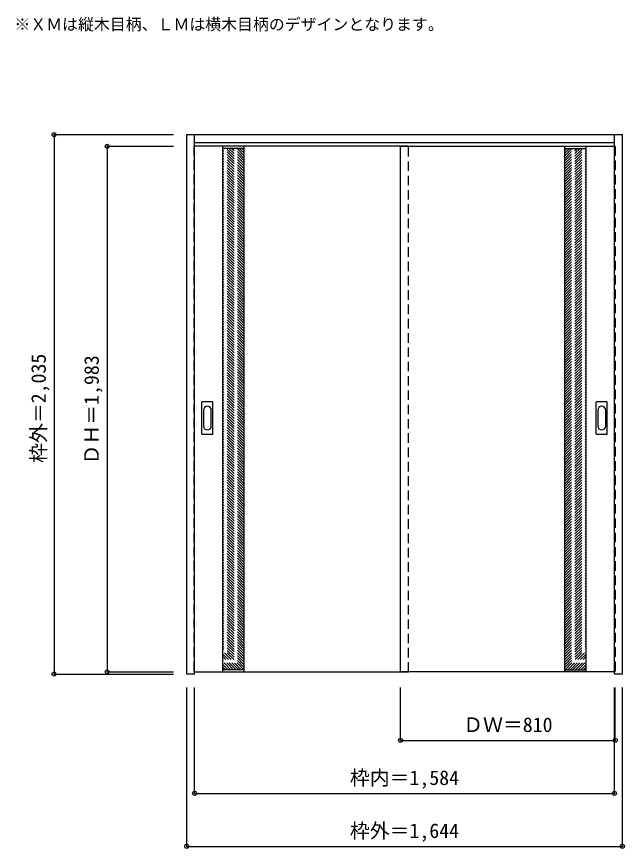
# Model space of a CAD drawing. Units: millimetres, scale not verified. Extents: x -1493 to 801, y -1572 to 1566.
import ezdxf
from ezdxf.enums import TextEntityAlignment as Align

# ---------------------------------------------------------------- set-up
doc = ezdxf.new("R2010")
doc.units = ezdxf.units.MM
doc.header["$LTSCALE"] = 30
doc.header["$PDMODE"] = 32
doc.header["$PDSIZE"] = 15
doc.linetypes.add('DASHED1', pattern=[1.8, 1.2, -0.6])
for name, color, linetype in [('0-0', 4, 'DASHED1'), ('0-1_寸法', 7, 'Continuous'), ('0-2_文字', 7, 'Continuous')]:
    doc.layers.add(name, color=color, linetype=linetype)
doc.styles.add('ＭＳ ゴシック', font='')
doc.styles.get('ＭＳ ゴシック').set_extended_font_data('MS Gothic')

msp = doc.modelspace()

# ---------------------------------------------------------------- linework, layer by layer
at = {"layer": '0-0', "color": 3, "linetype": 'Continuous'}
for p, q in [((-850.98, -914.68), (-850.98, 1120.82)), ((-850.98, 1120.82), (793.02, 1120.82)), ((-820.98, -914.68), (-820.98, 1120.82)), ((763.02, -905.65), (763.02, 1120.82)), ((793.02, -914.68), (793.02, 1120.82)), ((-820.98, 1090.82), (763.02, 1090.82)), ((-13.98, 1076.82), (-820.98, 1076.82)), ((-713.98, -906.18), (-713.98, 1076.82)), ((-633.98, -906.18), (-633.98, 1076.82)), ((-43.98, -906.18), (-43.98, 1076.82)), ((-43.98, 1076.82), (763.02, 1076.82)), ((576.02, -906.18), (576.02, 1076.82)), ((656.02, -906.18), (656.02, 1076.82)), ((-793.98, -8.18), (-793.98, 110.82)), ((-753.48, 112.32), (-792.48, 112.32)), ((-751.98, -8.18), (-751.98, 110.82)), ((694.02, -8.18), (694.02, 110.82)), ((734.52, 112.32), (695.52, 112.32)), ((736.02, -8.18), (736.02, 110.82)), ((-792.48, -9.68), (-753.48, -9.68)), ((695.52, -9.68), (734.52, -9.68)), ((-820.98, -906.18), (-13.98, -906.18)), ((763.02, -906.18), (-43.98, -906.18)), ((763.02, -905.98), (763.02, -905.65)), ((-820.98, -914.68), (-850.98, -914.68))]:
    msp.add_line(p, q, dxfattribs=at)
at = {"layer": '0-0'}
for p, q in [((-823.98, 1076.82), (-823.98, -906.18)), ((-820.98, 1076.82), (-823.98, 1076.82)), ((-633.98, 991.71), (-711.09, 1068.82)), ((-633.98, 1001.61), (-701.19, 1068.82)), ((-633.98, 1011.51), (-691.29, 1068.82)), ((-633.98, 1021.41), (-681.39, 1068.82)), ((-633.98, 1031.31), (-671.49, 1068.82)), ((-633.98, 1041.21), (-661.59, 1068.82)), ((-633.98, 1051.1), (-651.69, 1068.82)), ((-633.98, 1061), (-641.79, 1068.82)), ((-13.98, -906.18), (-13.98, 1076.82)), ((576.02, 991.71), (653.12, 1068.82)), ((576.02, 1001.61), (643.22, 1068.82)), ((576.02, 1011.51), (633.33, 1068.82)), ((576.02, 1021.41), (623.43, 1068.82)), ((576.02, 1031.31), (613.53, 1068.82)), ((576.02, 1041.21), (603.63, 1068.82)), ((576.02, 1051.1), (593.73, 1068.82)), ((576.02, 1061), (583.83, 1068.82)), ((763.02, 1076.82), (766.02, 1076.82)), ((-633.98, 981.81), (-713.98, 1061.81)), ((-633.98, 971.91), (-713.98, 1051.91)), ((-633.98, 962.01), (-713.98, 1042.01)), ((576.02, 981.81), (656.02, 1061.81)), ((576.02, 971.91), (656.02, 1051.91)), ((576.02, 962.01), (656.02, 1042.01)), ((-633.98, 952.11), (-713.98, 1032.11)), ((-633.98, 942.21), (-713.98, 1022.21)), ((-633.98, 932.31), (-713.98, 1012.31)), ((576.02, 952.11), (656.02, 1032.11)), ((576.02, 942.21), (656.02, 1022.21)), ((576.02, 932.31), (656.02, 1012.31)), ((-633.98, 922.41), (-713.98, 1002.41)), ((-633.98, 912.51), (-713.98, 992.51)), ((-633.98, 902.61), (-713.98, 982.61)), ((576.02, 922.41), (656.02, 1002.41)), ((576.02, 912.51), (656.02, 992.51)), ((576.02, 902.61), (656.02, 982.61)), ((-633.98, 892.71), (-713.98, 972.71)), ((-633.98, 882.81), (-713.98, 962.81)), ((-633.98, 872.91), (-713.98, 952.91)), ((-633.98, 863.01), (-713.98, 943.01)), ((576.02, 892.71), (656.02, 972.71)), ((576.02, 882.81), (656.02, 962.81)), ((576.02, 872.91), (656.02, 952.91)), ((576.02, 863.01), (656.02, 943.01)), ((-633.98, 853.11), (-713.98, 933.11)), ((-633.98, 843.22), (-713.98, 923.22)), ((-633.98, 833.32), (-713.98, 913.32)), ((576.02, 853.11), (656.02, 933.11)), ((576.02, 843.22), (656.02, 923.22)), ((576.02, 833.32), (656.02, 913.32)), ((-633.98, 823.42), (-713.98, 903.42)), ((-633.98, 813.52), (-713.98, 893.52)), ((-633.98, 803.62), (-713.98, 883.62)), ((576.02, 823.42), (656.02, 903.42)), ((576.02, 813.52), (656.02, 893.52)), ((576.02, 803.62), (656.02, 883.62)), ((-633.98, 793.72), (-713.98, 873.72)), ((-633.98, 783.82), (-713.98, 863.82)), ((-633.98, 773.92), (-713.98, 853.92)), ((576.02, 793.72), (656.02, 873.72)), ((576.02, 783.82), (656.02, 863.82)), ((576.02, 773.92), (656.02, 853.92)), ((-633.98, 764.02), (-713.98, 844.02)), ((-633.98, 754.12), (-713.98, 834.12)), ((-633.98, 744.22), (-713.98, 824.22)), ((576.02, 764.02), (656.02, 844.02)), ((576.02, 754.12), (656.02, 834.12)), ((576.02, 744.22), (656.02, 824.22)), ((-633.98, 734.32), (-713.98, 814.32)), ((-633.98, 724.42), (-713.98, 804.42)), ((-633.98, 714.52), (-713.98, 794.52)), ((-633.98, 704.62), (-713.98, 784.62)), ((576.02, 734.32), (656.02, 814.32)), ((576.02, 724.42), (656.02, 804.42)), ((576.02, 714.52), (656.02, 794.52)), ((576.02, 704.62), (656.02, 784.62)), ((-633.98, 694.72), (-713.98, 774.72)), ((-633.98, 684.82), (-713.98, 764.82)), ((-633.98, 674.92), (-713.98, 754.92)), ((576.02, 694.72), (656.02, 774.72)), ((576.02, 684.82), (656.02, 764.82)), ((576.02, 674.92), (656.02, 754.92)), ((-633.98, 665.02), (-713.98, 745.02)), ((-633.98, 655.12), (-713.98, 735.12)), ((-633.98, 645.23), (-713.98, 725.23)), ((576.02, 665.02), (656.02, 745.02)), ((576.02, 655.12), (656.02, 735.12)), ((576.02, 645.23), (656.02, 725.23)), ((-633.98, 635.33), (-713.98, 715.33)), ((-633.98, 625.43), (-713.98, 705.43)), ((-633.98, 615.53), (-713.98, 695.53)), ((576.02, 635.33), (656.02, 715.33)), ((576.02, 625.43), (656.02, 705.43)), ((576.02, 615.53), (656.02, 695.53)), ((-633.98, 605.63), (-713.98, 685.63)), ((-633.98, 595.73), (-713.98, 675.73)), ((-633.98, 585.83), (-713.98, 665.83)), ((576.02, 605.63), (656.02, 685.63)), ((576.02, 595.73), (656.02, 675.73)), ((576.02, 585.83), (656.02, 665.83)), ((-633.98, 575.93), (-713.98, 655.93)), ((-633.98, 566.03), (-713.98, 646.03)), ((-633.98, 556.13), (-713.98, 636.13)), ((576.02, 575.93), (656.02, 655.93)), ((576.02, 566.03), (656.02, 646.03)), ((576.02, 556.13), (656.02, 636.13)), ((-633.98, 546.23), (-713.98, 626.23)), ((-633.98, 536.33), (-713.98, 616.33)), ((-633.98, 526.43), (-713.98, 606.43)), ((-633.98, 516.53), (-713.98, 596.53)), ((576.02, 546.23), (656.02, 626.23)), ((576.02, 536.33), (656.02, 616.33)), ((576.02, 526.43), (656.02, 606.43)), ((576.02, 516.53), (656.02, 596.53)), ((-633.98, 506.63), (-713.98, 586.63)), ((-633.98, 496.73), (-713.98, 576.73)), ((-633.98, 486.83), (-713.98, 566.83)), ((576.02, 506.63), (656.02, 586.63)), ((576.02, 496.73), (656.02, 576.73)), ((576.02, 486.83), (656.02, 566.83)), ((-633.98, 476.93), (-713.98, 556.93)), ((-633.98, 467.03), (-713.98, 547.03)), ((-633.98, 457.13), (-713.98, 537.13)), ((576.02, 476.93), (656.02, 556.93)), ((576.02, 467.03), (656.02, 547.03)), ((576.02, 457.13), (656.02, 537.13)), ((-633.98, 447.24), (-713.98, 527.24)), ((-633.98, 437.34), (-713.98, 517.34)), ((-633.98, 427.44), (-713.98, 507.44)), ((576.02, 447.24), (656.02, 527.24)), ((576.02, 437.34), (656.02, 517.34)), ((576.02, 427.44), (656.02, 507.44)), ((-633.98, 417.54), (-713.98, 497.54)), ((-633.98, 407.64), (-713.98, 487.64)), ((-633.98, 397.74), (-713.98, 477.74)), ((576.02, 417.54), (656.02, 497.54)), ((576.02, 407.64), (656.02, 487.64)), ((576.02, 397.74), (656.02, 477.74)), ((-633.98, 387.84), (-713.98, 467.84)), ((-633.98, 377.94), (-713.98, 457.94)), ((-633.98, 368.04), (-713.98, 448.04)), ((576.02, 387.84), (656.02, 467.84)), ((576.02, 377.94), (656.02, 457.94)), ((576.02, 368.04), (656.02, 448.04)), ((-633.98, 358.14), (-713.98, 438.14)), ((-633.98, 348.24), (-713.98, 428.24)), ((-633.98, 338.34), (-713.98, 418.34)), ((-633.98, 328.44), (-713.98, 408.44)), ((576.02, 358.14), (656.02, 438.14)), ((576.02, 348.24), (656.02, 428.24)), ((576.02, 338.34), (656.02, 418.34)), ((576.02, 328.44), (656.02, 408.44)), ((-633.98, 318.54), (-713.98, 398.54)), ((-633.98, 308.64), (-713.98, 388.64)), ((-633.98, 298.74), (-713.98, 378.74)), ((576.02, 318.54), (656.02, 398.54)), ((576.02, 308.64), (656.02, 388.64)), ((576.02, 298.74), (656.02, 378.74)), ((-633.98, 288.84), (-713.98, 368.84)), ((-633.98, 278.94), (-713.98, 358.94)), ((-633.98, 269.04), (-713.98, 349.04)), ((576.02, 288.84), (656.02, 368.84)), ((576.02, 278.94), (656.02, 358.94)), ((576.02, 269.04), (656.02, 349.04)), ((-633.98, 259.15), (-713.98, 339.15)), ((-633.98, 249.25), (-713.98, 329.25)), ((-633.98, 239.35), (-713.98, 319.35)), ((576.02, 259.15), (656.02, 339.15)), ((576.02, 249.25), (656.02, 329.25)), ((576.02, 239.35), (656.02, 319.35)), ((-633.98, 229.45), (-713.98, 309.45)), ((-633.98, 219.55), (-713.98, 299.55)), ((-633.98, 209.65), (-713.98, 289.65)), ((576.02, 229.45), (656.02, 309.45)), ((576.02, 219.55), (656.02, 299.55)), ((576.02, 209.65), (656.02, 289.65)), ((-633.98, 199.75), (-713.98, 279.75)), ((-633.98, 189.85), (-713.98, 269.85)), ((-633.98, 179.95), (-713.98, 259.95)), ((576.02, 199.75), (656.02, 279.75)), ((576.02, 189.85), (656.02, 269.85)), ((576.02, 179.95), (656.02, 259.95)), ((-633.98, 170.05), (-713.98, 250.05)), ((-633.98, 160.15), (-713.98, 240.15)), ((-633.98, 150.25), (-713.98, 230.25)), ((-633.98, 140.35), (-713.98, 220.35)), ((576.02, 170.05), (656.02, 250.05)), ((576.02, 160.15), (656.02, 240.15)), ((576.02, 150.25), (656.02, 230.25)), ((576.02, 140.35), (656.02, 220.35)), ((-633.98, 130.45), (-713.98, 210.45)), ((-633.98, 120.55), (-713.98, 200.55)), ((-633.98, 110.65), (-713.98, 190.65)), ((576.02, 130.45), (656.02, 210.45)), ((576.02, 120.55), (656.02, 200.55)), ((576.02, 110.65), (656.02, 190.65)), ((-633.98, 100.75), (-713.98, 180.75)), ((-633.98, 90.85), (-713.98, 170.85)), ((-633.98, 80.95), (-713.98, 160.95)), ((576.02, 100.75), (656.02, 180.75)), ((576.02, 90.85), (656.02, 170.85)), ((576.02, 80.95), (656.02, 160.95)), ((-633.98, 71.05), (-713.98, 151.05)), ((-633.98, 61.16), (-713.98, 141.16)), ((-633.98, 51.26), (-713.98, 131.26)), ((576.02, 71.05), (656.02, 151.05)), ((576.02, 61.16), (656.02, 141.16)), ((576.02, 51.26), (656.02, 131.26)), ((-633.98, 41.36), (-713.98, 121.36)), ((-633.98, 31.46), (-713.98, 111.46)), ((-633.98, 21.56), (-713.98, 101.56)), ((576.02, 41.36), (656.02, 121.36)), ((576.02, 31.46), (656.02, 111.46)), ((576.02, 21.56), (656.02, 101.56)), ((-633.98, 11.66), (-713.98, 91.66)), ((-633.98, 1.76), (-713.98, 81.76)), ((-633.98, -8.14), (-713.98, 71.86)), ((576.02, 11.66), (656.02, 91.66)), ((576.02, 1.76), (656.02, 81.76)), ((576.02, -8.14), (656.02, 71.86)), ((-633.98, -18.04), (-713.98, 61.96)), ((-633.98, -27.94), (-713.98, 52.06)), ((-633.98, -37.84), (-713.98, 42.16)), ((-633.98, -47.74), (-713.98, 32.26)), ((576.02, -18.04), (656.02, 61.96)), ((576.02, -27.94), (656.02, 52.06)), ((576.02, -37.84), (656.02, 42.16)), ((576.02, -47.74), (656.02, 32.26)), ((-633.98, -57.64), (-713.98, 22.36)), ((-633.98, -67.54), (-713.98, 12.46)), ((-633.98, -77.44), (-713.98, 2.56)), ((576.02, -57.64), (656.02, 22.36)), ((576.02, -67.54), (656.02, 12.46)), ((576.02, -77.44), (656.02, 2.56)), ((-633.98, -87.34), (-713.98, -7.34)), ((-633.98, -97.24), (-713.98, -17.24)), ((-633.98, -107.14), (-713.98, -27.14)), ((576.02, -87.34), (656.02, -7.34)), ((576.02, -97.24), (656.02, -17.24)), ((576.02, -107.14), (656.02, -27.14)), ((-633.98, -117.04), (-713.98, -37.04)), ((-633.98, -126.94), (-713.98, -46.94)), ((-633.98, -136.83), (-713.98, -56.83)), ((576.02, -117.04), (656.02, -37.04)), ((576.02, -126.94), (656.02, -46.94)), ((576.02, -136.83), (656.02, -56.83)), ((-633.98, -146.73), (-713.98, -66.73)), ((-633.98, -156.63), (-713.98, -76.63)), ((-633.98, -166.53), (-713.98, -86.53)), ((576.02, -146.73), (656.02, -66.73)), ((576.02, -156.63), (656.02, -76.63)), ((576.02, -166.53), (656.02, -86.53)), ((-633.98, -176.43), (-713.98, -96.43)), ((-633.98, -186.33), (-713.98, -106.33)), ((-633.98, -196.23), (-713.98, -116.23)), ((576.02, -176.43), (656.02, -96.43)), ((576.02, -186.33), (656.02, -106.33)), ((576.02, -196.23), (656.02, -116.23)), ((-633.98, -206.13), (-713.98, -126.13)), ((-633.98, -216.03), (-713.98, -136.03)), ((-633.98, -225.93), (-713.98, -145.93)), ((-633.98, -235.83), (-713.98, -155.83)), ((576.02, -206.13), (656.02, -126.13)), ((576.02, -216.03), (656.02, -136.03)), ((576.02, -225.93), (656.02, -145.93)), ((576.02, -235.83), (656.02, -155.83)), ((-633.98, -245.73), (-713.98, -165.73)), ((-633.98, -255.63), (-713.98, -175.63)), ((-633.98, -265.53), (-713.98, -185.53)), ((576.02, -245.73), (656.02, -165.73)), ((576.02, -255.63), (656.02, -175.63)), ((576.02, -265.53), (656.02, -185.53)), ((-633.98, -275.43), (-713.98, -195.43)), ((-633.98, -285.33), (-713.98, -205.33)), ((-633.98, -295.23), (-713.98, -215.23)), ((576.02, -275.43), (656.02, -195.43)), ((576.02, -285.33), (656.02, -205.33)), ((576.02, -295.23), (656.02, -215.23)), ((-633.98, -305.13), (-713.98, -225.13)), ((-633.98, -315.03), (-713.98, -235.03)), ((-633.98, -324.93), (-713.98, -244.93)), ((576.02, -305.13), (656.02, -225.13)), ((576.02, -315.03), (656.02, -235.03)), ((576.02, -324.93), (656.02, -244.93)), ((-633.98, -334.82), (-713.98, -254.82)), ((-633.98, -344.72), (-713.98, -264.72)), ((-633.98, -354.62), (-713.98, -274.62)), ((576.02, -334.82), (656.02, -254.82)), ((576.02, -344.72), (656.02, -264.72)), ((576.02, -354.62), (656.02, -274.62)), ((-633.98, -364.52), (-713.98, -284.52)), ((-633.98, -374.42), (-713.98, -294.42)), ((-633.98, -384.32), (-713.98, -304.32)), ((576.02, -364.52), (656.02, -284.52)), ((576.02, -374.42), (656.02, -294.42)), ((576.02, -384.32), (656.02, -304.32)), ((-633.98, -394.22), (-713.98, -314.22)), ((-633.98, -404.12), (-713.98, -324.12)), ((-633.98, -414.02), (-713.98, -334.02)), ((-633.98, -423.92), (-713.98, -343.92)), ((576.02, -394.22), (656.02, -314.22)), ((576.02, -404.12), (656.02, -324.12)), ((576.02, -414.02), (656.02, -334.02)), ((576.02, -423.92), (656.02, -343.92)), ((-633.98, -433.82), (-713.98, -353.82)), ((-633.98, -443.72), (-713.98, -363.72)), ((-633.98, -453.62), (-713.98, -373.62)), ((576.02, -433.82), (656.02, -353.82)), ((576.02, -443.72), (656.02, -363.72)), ((576.02, -453.62), (656.02, -373.62)), ((-633.98, -463.52), (-713.98, -383.52)), ((-633.98, -473.42), (-713.98, -393.42)), ((-633.98, -483.32), (-713.98, -403.32)), ((576.02, -463.52), (656.02, -383.52)), ((576.02, -473.42), (656.02, -393.42)), ((576.02, -483.32), (656.02, -403.32)), ((-633.98, -493.22), (-713.98, -413.22)), ((-633.98, -503.12), (-713.98, -423.12)), ((-633.98, -513.02), (-713.98, -433.02)), ((576.02, -493.22), (656.02, -413.22)), ((576.02, -503.12), (656.02, -423.12)), ((576.02, -513.02), (656.02, -433.02)), ((-633.98, -522.92), (-713.98, -442.92)), ((-633.98, -532.81), (-713.98, -452.81)), ((-633.98, -542.71), (-713.98, -462.71)), ((576.02, -522.92), (656.02, -442.92)), ((576.02, -532.81), (656.02, -452.81)), ((576.02, -542.71), (656.02, -462.71)), ((-633.98, -552.61), (-713.98, -472.61)), ((-633.98, -562.51), (-713.98, -482.51)), ((-633.98, -572.41), (-713.98, -492.41)), ((576.02, -552.61), (656.02, -472.61)), ((576.02, -562.51), (656.02, -482.51)), ((576.02, -572.41), (656.02, -492.41)), ((-633.98, -582.31), (-713.98, -502.31)), ((-633.98, -592.21), (-713.98, -512.21)), ((-633.98, -602.11), (-713.98, -522.11)), ((-633.98, -612.01), (-713.98, -532.01)), ((576.02, -582.31), (656.02, -502.31)), ((576.02, -592.21), (656.02, -512.21)), ((576.02, -602.11), (656.02, -522.11)), ((576.02, -612.01), (656.02, -532.01)), ((-633.98, -621.91), (-713.98, -541.91)), ((-633.98, -631.81), (-713.98, -551.81)), ((-633.98, -641.71), (-713.98, -561.71)), ((576.02, -621.91), (656.02, -541.91)), ((576.02, -631.81), (656.02, -551.81)), ((576.02, -641.71), (656.02, -561.71)), ((-633.98, -651.61), (-713.98, -571.61)), ((-633.98, -661.51), (-713.98, -581.51)), ((-633.98, -671.41), (-713.98, -591.41)), ((576.02, -651.61), (656.02, -571.61)), ((576.02, -661.51), (656.02, -581.51)), ((576.02, -671.41), (656.02, -591.41)), ((-633.98, -681.31), (-713.98, -601.31)), ((-633.98, -691.21), (-713.98, -611.21)), ((-633.98, -701.11), (-713.98, -621.11)), ((576.02, -681.31), (656.02, -601.31)), ((576.02, -691.21), (656.02, -611.21)), ((576.02, -701.11), (656.02, -621.11)), ((-633.98, -711.01), (-713.98, -631.01)), ((-633.98, -720.9), (-713.98, -640.9)), ((-633.98, -730.8), (-713.98, -650.8)), ((576.02, -711.01), (656.02, -631.01)), ((576.02, -720.9), (656.02, -640.9)), ((576.02, -730.8), (656.02, -650.8)), ((-633.98, -740.7), (-713.98, -660.7)), ((-633.98, -750.6), (-713.98, -670.6)), ((-633.98, -760.5), (-713.98, -680.5)), ((-633.98, -770.4), (-713.98, -690.4)), ((576.02, -740.7), (656.02, -660.7)), ((576.02, -750.6), (656.02, -670.6)), ((576.02, -760.5), (656.02, -680.5)), ((576.02, -770.4), (656.02, -690.4)), ((-633.98, -780.3), (-713.98, -700.3)), ((-633.98, -790.2), (-713.98, -710.2)), ((-633.98, -800.1), (-713.98, -720.1)), ((576.02, -780.3), (656.02, -700.3)), ((576.02, -790.2), (656.02, -710.2)), ((576.02, -800.1), (656.02, -720.1)), ((-633.98, -810), (-713.98, -730)), ((-633.98, -819.9), (-713.98, -739.9)), ((-633.98, -829.8), (-713.98, -749.8)), ((576.02, -810), (656.02, -730)), ((576.02, -819.9), (656.02, -739.9)), ((576.02, -829.8), (656.02, -749.8)), ((-633.98, -839.7), (-713.98, -759.7)), ((-633.98, -849.6), (-713.98, -769.6)), ((-633.98, -859.5), (-713.98, -779.5)), ((576.02, -839.7), (656.02, -759.7)), ((576.02, -849.6), (656.02, -769.6)), ((576.02, -859.5), (656.02, -779.5)), ((-633.98, -869.4), (-713.98, -789.4)), ((-633.98, -879.3), (-713.98, -799.3)), ((-633.98, -889.2), (-713.98, -809.2)), ((576.02, -869.4), (656.02, -789.4)), ((576.02, -879.3), (656.02, -799.3)), ((576.02, -889.2), (656.02, -809.2)), ((-634.89, -898.18), (-713.98, -819.1)), ((-644.79, -898.18), (-713.98, -829)), ((-654.69, -898.18), (-713.98, -838.89)), ((576.93, -898.18), (656.02, -819.1)), ((586.83, -898.18), (656.02, -829)), ((596.73, -898.18), (656.02, -838.89)), ((-664.59, -898.18), (-713.98, -848.79)), ((-674.49, -898.18), (-713.98, -858.69)), ((-684.39, -898.18), (-713.98, -868.59)), ((-694.29, -898.18), (-713.98, -878.49)), ((606.63, -898.18), (656.02, -848.79)), ((616.53, -898.18), (656.02, -858.69)), ((626.43, -898.18), (656.02, -868.59)), ((636.32, -898.18), (656.02, -878.49)), ((-823.98, -906.18), (-820.98, -906.18)), ((-704.19, -898.18), (-713.98, -888.39)), ((646.22, -898.18), (656.02, -888.39))]:
    msp.add_line(p, q, dxfattribs=at)
at = {"layer": '0-0', "color": 7, "linetype": 'Continuous'}
for p, q in [((-633.98, 1068.82), (-713.98, 1068.82)), ((576.02, 1068.82), (656.02, 1068.82)), ((-787.98, 80.92), (-787.98, 21.72)), ((-757.98, 21.72), (-757.98, 80.92)), ((700.02, 80.92), (700.02, 21.72)), ((730.02, 21.72), (730.02, 80.92)), ((-633.98, -898.18), (-713.98, -898.18)), ((576.02, -898.18), (656.02, -898.18))]:
    msp.add_line(p, q, dxfattribs=at)
at = {"layer": '0-0'}
msp.add_lwpolyline([(766.02, 1076.82), (766.02, -906.18), (763.02, -906.18)], dxfattribs=at)
at = {"layer": '0-0', "color": 3, "linetype": 'Continuous'}
msp.add_lwpolyline([(793.02, -914.68), (763.02, -914.68), (763.02, -905.98)], dxfattribs=at)
for centre, start, end in [((-792.48, 110.82), 90, 180), ((-753.48, 110.82), 0, 90), ((695.52, 110.82), 90, 180), ((734.52, 110.82), 0, 90), ((-792.48, -8.18), 180, 270), ((-753.48, -8.18), 270, 0), ((695.52, -8.18), 180, 270), ((734.52, -8.18), 270, 0)]:
    msp.add_arc(centre, 1.5, start, end, dxfattribs=at)
at = {"layer": '0-0', "color": 7, "linetype": 'Continuous'}
for centre, start, end in [((-772.98, 80.92), 0, 180), ((715.02, 80.92), 0, 180), ((-772.98, 21.72), 180, 0), ((715.02, 21.72), 180, 0)]:
    msp.add_arc(centre, 15, start, end, dxfattribs=at)
at = {"layer": '0-1_寸法', "color": 4}
for p, q in [((-1350.98, 1120.82), (-1350.98, -914.68)), ((-1350.98, 1120.82), (-900.98, 1120.82)), ((-1150.98, 1076.82), (-900.98, 1076.82)), ((-1150.98, 1076.82), (-1150.98, -906.18)), ((-1150.98, -906.18), (-900.98, -906.18)), ((-1350.98, -914.68), (-900.98, -914.68)), ((-850.98, -1564.68), (-850.98, -964.68)), ((-820.98, -1364.68), (-820.98, -964.68)), ((-43.98, -1164.68), (-43.98, -964.68)), ((766.02, -1164.68), (766.02, -964.68)), ((-43.98, -1164.68), (766.02, -1164.68))]:
    msp.add_line(p, q, dxfattribs=at)
for points in [[(-850.98, -1564.68), (793.02, -1564.68), (793.02, -964.68)], [(-820.98, -1364.68), (763.02, -1364.68), (763.02, -964.68)]]:
    msp.add_lwpolyline(points, dxfattribs=at)
at = {"layer": '0-1_寸法'}
for p in [(-1350.98, 1120.82), (-1150.98, 1076.82), (-1350.98, -914.68), (-1150.98, -906.18), (-43.98, -1164.68), (766.02, -1164.68), (-820.98, -1364.68), (763.02, -1364.68), (-850.98, -1564.68), (793.02, -1564.68)]:
    msp.add_point(p, dxfattribs=at)

# ---------------------------------------------------------------- texts
at = {"layer": '0-1_寸法', "style": 'ＭＳ ゴシック'}
for s, p in [('枠外＝2,035', (-1365.98, -117.93)), ('ＤＨ＝1,983', (-1165.98, -123.93))]:
    msp.add_text(s, height=54.99, rotation=90, dxfattribs=at).set_placement(p, align=Align.BOTTOM_LEFT)
for s, p in [('ＤＷ＝810', (192.27, -1149.68)), ('枠内＝1,584', (-235.23, -1349.68)), ('枠外＝1,644', (-235.23, -1549.68))]:
    msp.add_text(s, height=54.99, dxfattribs=at).set_placement(p, align=Align.BOTTOM_LEFT)
at = {"layer": '0-2_文字', "style": 'ＭＳ ゴシック'}
msp.add_text('※ＸＭは縦木目柄、ＬＭは横木目柄のデザインとなります。', height=43.99, dxfattribs=at).set_placement((-1500.98, 1501.69), align=Align.BOTTOM_LEFT)

doc.saveas('drawing.dxf')
